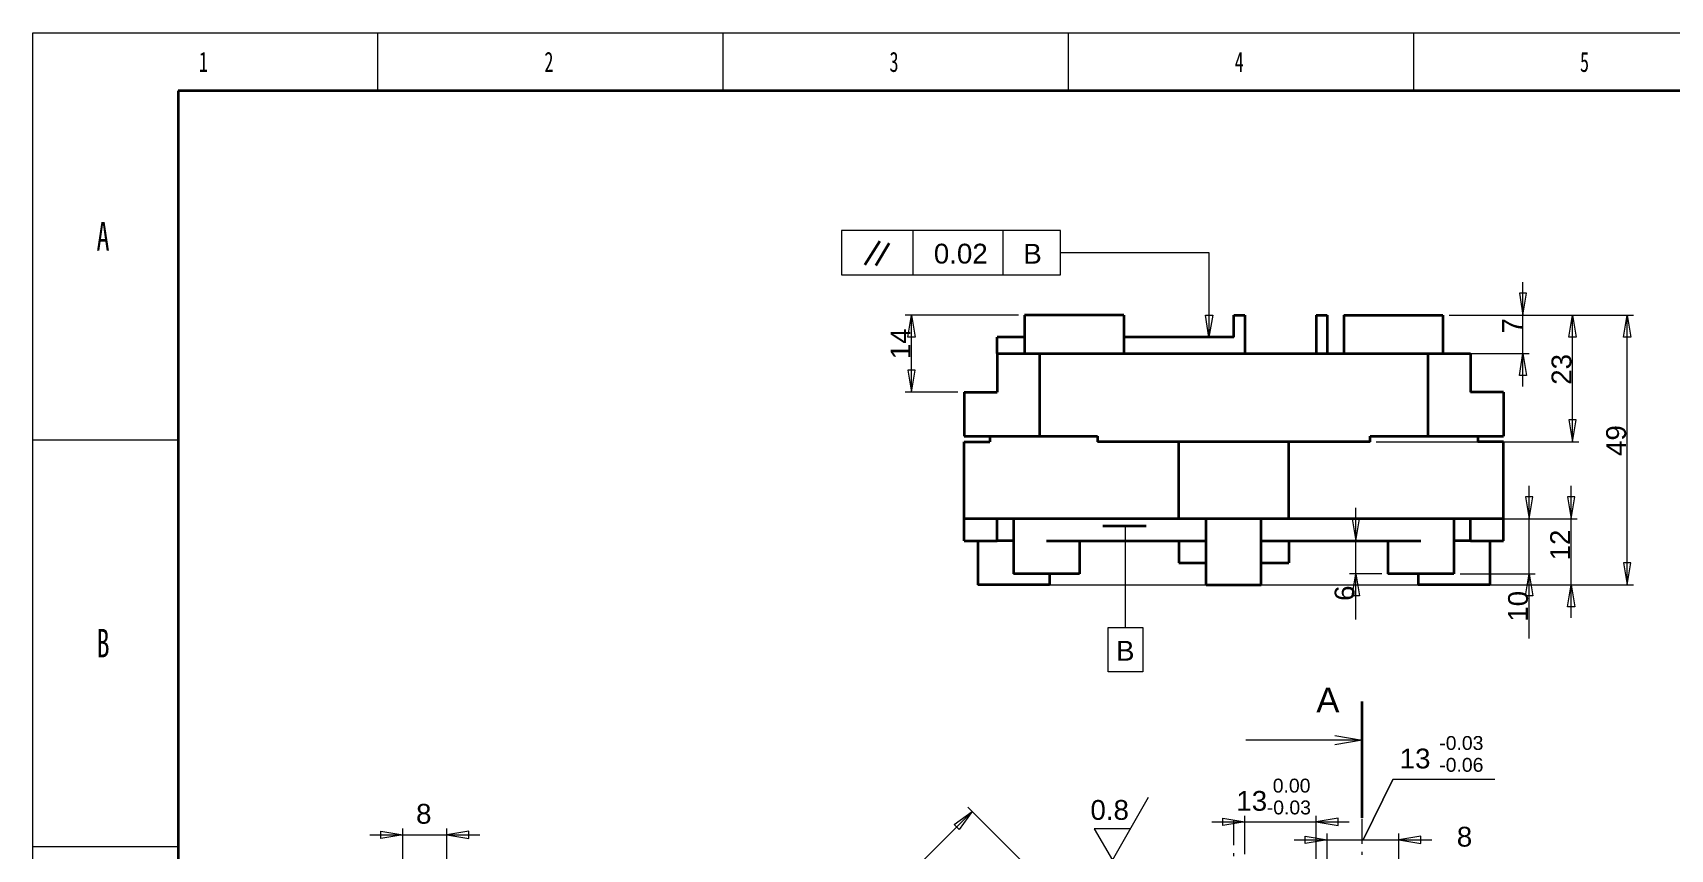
# Model space of a CAD drawing. Header units: millimetres. Extents: x 1769 to 2397, y -666 to -223.
# Drawn here: x 1769.5 to 2067, y -371 to -222.7 of the extents above; entities that cross this region are included whole.
import ezdxf

# ---------------------------------------------------------------- set-up
doc = ezdxf.new("R2010")
doc.units = ezdxf.units.MM
doc.linetypes.add('CENTER', pattern=[8, 4.5, -1.5, 0.5, -1.5])
doc.linetypes.add('SOLID', pattern=[0])
doc.layers.add('EB0', color=7, linetype='Continuous', lineweight=35)
doc.styles.add('Arial', font='arial.ttf', dxfattribs={"height": 0.2})
doc.styles.add('UserTxtStyle2', font='', dxfattribs={"width": 0.667})
doc.styles.get('UserTxtStyle2').set_extended_font_data('宋体')

msp = doc.modelspace()

# ---------------------------------------------------------------- linework, layer by layer
at = {"linetype": 'SOLID', "lineweight": 9}
for p, q in [((1916.43, -258.67), (1916.43, -266.67)), ((1956.17, -258.67), (1916.43, -258.67)), ((1929.4, -266.67), (1929.4, -258.67)), ((1945.81, -266.67), (1945.81, -258.67)), ((1956.17, -266.67), (1956.17, -258.67)), ((1956.17, -262.67), (1983.18, -262.67)), ((1983.18, -262.67), (1983.18, -278.01)), ((1916.43, -266.67), (1956.17, -266.67)), ((2040.9, -270.01), (2039.57, -270.01)), ((2039.57, -270.01), (2040.23, -274.01)), ((2040.23, -287.01), (2040.23, -268.01)), ((2040.23, -274.01), (2040.9, -270.01)), ((1948.56, -274.01), (1927.99, -274.01)), ((1928.44, -278.01), (1929.11, -274.01)), ((1929.11, -274.01), (1929.78, -278.01)), ((1929.11, -288.01), (1929.11, -274.01)), ((1982.52, -274.01), (1983.85, -274.01)), ((1983.18, -278.01), (1982.52, -274.01)), ((1983.85, -274.01), (1983.18, -278.01)), ((2026.8, -274.01), (2050.36, -274.01)), ((2026.8, -274.01), (2041.35, -274.01)), ((2026.8, -274.01), (2060.29, -274.01)), ((2048.58, -278.01), (2049.24, -274.01)), ((2049.24, -274.01), (2049.91, -278.01)), ((2049.24, -297.01), (2049.24, -274.01)), ((2058.51, -278.01), (2059.17, -274.01)), ((2059.17, -274.01), (2059.84, -278.01)), ((2059.17, -323.01), (2059.17, -274.01)), ((1929.78, -278.01), (1928.44, -278.01)), ((2049.91, -278.01), (2048.58, -278.01)), ((2059.84, -278.01), (2058.51, -278.01)), ((1997.68, -281.01), (1996.35, -281.01)), ((2024.08, -281.01), (2041.35, -281.01)), ((2039.57, -285.01), (2040.23, -281.01)), ((2040.23, -281.01), (2040.9, -285.01)), ((1929.78, -284.01), (1928.44, -284.01)), ((1928.44, -284.01), (1929.11, -288.01)), ((1929.11, -288.01), (1929.78, -284.01)), ((2040.9, -285.01), (2039.57, -285.01)), ((1937.56, -288.01), (1927.99, -288.01)), ((2049.91, -293.01), (2048.58, -293.01)), ((2048.58, -293.01), (2049.24, -297.01)), ((2049.24, -297.01), (2049.91, -293.01)), ((2013.58, -297.01), (2050.36, -297.01)), ((2041.35, -332.73), (2041.35, -305.01)), ((2048.97, -329.01), (2048.97, -305.01)), ((2009.84, -329.31), (2009.84, -309.01)), ((2042.02, -307.01), (2040.69, -307.01)), ((2040.69, -307.01), (2041.35, -311.01)), ((2041.35, -311.01), (2042.02, -307.01)), ((2049.64, -307.01), (2048.3, -307.01)), ((2048.3, -307.01), (2048.97, -311.01)), ((2048.97, -311.01), (2049.64, -307.01)), ((2010.5, -311.01), (2009.17, -311.01)), ((2009.17, -311.01), (2009.84, -315.01)), ((2009.84, -315.01), (2010.5, -311.01)), ((2028.8, -311.01), (2042.47, -311.01)), ((2037.8, -311.01), (2050.09, -311.01)), ((2014.56, -315.01), (2008.72, -315.01)), ((2014.56, -321.01), (2008.72, -321.01)), ((2009.17, -325.01), (2009.84, -321.01)), ((2009.84, -321.01), (2010.5, -325.01)), ((2028.8, -321.01), (2042.47, -321.01)), ((2040.69, -325.01), (2041.35, -321.01)), ((2041.35, -321.01), (2042.02, -325.01)), ((2059.84, -319.01), (2058.51, -319.01)), ((2058.51, -319.01), (2059.17, -323.01)), ((2059.17, -323.01), (2059.84, -319.01)), ((1948.8, -323.01), (2060.29, -323.01)), ((2035.3, -323.01), (2050.09, -323.01)), ((2048.3, -327.01), (2048.97, -323.01)), ((2048.97, -323.01), (2049.64, -327.01)), ((2010.5, -325.01), (2009.17, -325.01)), ((2042.02, -325.01), (2040.69, -325.01)), ((2049.64, -327.01), (2048.3, -327.01)), ((2016.61, -358.38), (2011.18, -369.33)), ((2035.1, -358.38), (2016.61, -358.38)), ((1965.62, -373.04), (1972.21, -361.61)), ((1904.8, -399.52), (1940.16, -364.16)), ((1936.86, -366.52), (1940.16, -364.16)), ((1940.16, -364.16), (1937.8, -367.46)), ((2008.24, -432.25), (1939.36, -363.37)), ((1985.68, -366.74), (1985.68, -365.41)), ((1985.68, -365.41), (1989.68, -366.07)), ((1989.68, -371.92), (1989.68, -364.95)), ((2002.68, -375.42), (2002.68, -364.95)), ((2006.68, -365.41), (2002.68, -366.07)), ((2006.68, -366.74), (2006.68, -365.41)), ((1830.72, -368.42), (1850.72, -368.42)), ((1832.72, -369.09), (1832.72, -367.76)), ((1832.72, -367.76), (1836.72, -368.42)), ((1836.72, -368.42), (1832.72, -369.09)), ((1836.72, -391.53), (1836.72, -367.3)), ((1844.72, -395.03), (1844.72, -367.3)), ((1848.72, -367.76), (1844.72, -368.42)), ((1844.72, -368.42), (1848.72, -369.09)), ((1848.72, -369.09), (1848.72, -367.76)), ((1937.8, -367.46), (1936.86, -366.52)), ((1962.32, -367.33), (1965.62, -373.04)), ((1968.91, -367.33), (1962.32, -367.33)), ((1983.68, -366.07), (2008.68, -366.07)), ((1989.68, -366.07), (1985.68, -366.74)), ((2000.68, -370), (2000.68, -368.66)), ((2000.68, -368.66), (2004.68, -369.33)), ((2002.68, -366.07), (2006.68, -366.74)), ((2004.68, -376.82), (2004.68, -368.21)), ((2017.68, -385.93), (2017.68, -368.21)), ((2021.68, -368.66), (2017.68, -369.33)), ((2021.68, -370), (2021.68, -368.66)), ((1998.68, -369.33), (2023.68, -369.33)), ((2004.68, -369.33), (2000.68, -370)), ((2017.68, -369.33), (2021.68, -370))]:
    msp.add_line(p, q, dxfattribs=at)
at = {"lineweight": 30}
for p, q in [((1920.66, -264.86), (1923.4, -260.56)), ((1922.64, -265.01), (1925.06, -260.94))]:
    msp.add_line(p, q, dxfattribs=at)
at = {"linetype": 'SOLID', "lineweight": 35}
for p, q in [((1949.68, -274.01, 48), (1949.68, -281.01, 48)), ((1967.68, -274.01, 48), (1949.68, -274.01, 48)), ((1967.68, -274.01, 48), (1967.68, -277.01, 48)), ((1987.68, -278.01, -38.04), (1987.68, -274.01, -38.04)), ((1989.68, -274.01, -37.79), (1989.68, -281.01, -37.79)), ((2002.68, -274.01, -26.36), (2002.68, -281.01, 50.81)), ((2002.68, -274.01, -26.36), (2004.68, -274.01, -24.36)), ((2004.68, -274.01, -24.36), (2004.68, -281.01, -24.36)), ((2007.68, -274.01, 48), (2025.68, -274.01, 48)), ((2007.68, -274.01, 48), (2007.68, -277.01, 48)), ((2025.68, -274.01, 48), (2025.68, -281.01, 48)), ((1949.68, -278.01, -20), (1944.68, -278.01, -20)), ((1944.68, -281.01, -20), (1944.68, -278.01, -20)), ((1967.68, -277.01, 48), (1967.68, -281.01, 48)), ((1982.02, -278.01, -35.7), (1967.68, -278.01, 48)), ((2007.68, -277.01, 48), (2007.68, -281.01, 48)), ((1944.68, -281.01, 65), (1952.4, -281.01, 65)), ((1944.68, -281.01, 65), (1944.68, -288.01, 65)), ((1952.4, -281.01, 65), (1974.61, -281.01, 49.45)), ((1952.4, -281.01, 65), (1952.4, -296.01, 65)), ((1979.2, -281.01, 48), (1996.15, -281.01, 48)), ((2000.74, -281.01, 49.45), (2022.96, -281.01, 65)), ((2022.96, -281.01, 65), (2022.96, -296.01, 65)), ((2022.96, -281.01, 65), (2030.68, -281.01, 65)), ((2030.68, -281.01, 65), (2030.68, -288.01, 65)), ((1938.68, -288.01, 65), (1938.68, -296.01, 65)), ((1938.68, -288.01, 65), (1944.68, -288.01, 65)), ((2036.68, -288.01, 65), (2030.68, -288.01, 65)), ((2036.68, -288.01, 65), (2036.68, -296.01, 65)), ((1938.68, -296.01, 65), (1952.4, -296.01, 65)), ((1938.68, -305.01, 40.69), (1938.68, -297.01, 40.69)), ((1938.68, -297.01, 40.69), (1943.35, -297.01, 43.97)), ((1943.35, -296.01, 43.97), (1943.35, -297.01, 43.97)), ((1952.4, -296.01, 65), (1962.9, -296.01, 57.65)), ((1962.9, -296.01, 57.65), (1962.9, -297.01, 57.65)), ((1977.68, -297.01, 68), (1962.9, -297.01, 57.65)), ((1997.68, -297.01, 68), (1977.68, -297.01, 68)), ((1977.68, -311.01, 68), (1977.68, -297.01, 68)), ((1997.68, -311.01, 68), (1997.68, -297.01, 68)), ((2012.46, -297.01, 57.65), (1997.68, -297.01, 68)), ((2012.46, -297.01, 57.65), (2012.46, -296.01, 57.65)), ((2012.46, -296.01, 57.65), (2022.96, -296.01, 65)), ((2022.96, -296.01, 65), (2036.68, -296.01, 65)), ((2032, -296.01, 43.97), (2032, -297.01, 43.97)), ((2036.68, -297.01, 40.69), (2032, -297.01, 43.97)), ((2036.68, -305.01, 40.69), (2036.68, -297.01, 40.69)), ((1938.68, -311.01, 40.69), (1938.68, -305.01, 40.69)), ((2036.68, -311.01, 40.69), (2036.68, -305.01, 40.69)), ((1938.68, -315.01, -59.31), (1938.68, -311.01, -59.31)), ((1977.68, -311.01, 68), (1938.68, -311.01, 40.69)), ((1944.68, -315.01, -51.55), (1944.68, -311.01, -51.55)), ((1944.68, -315.01, -38.46), (1944.68, -311.01, -38.46)), ((1947.68, -311.01, 35), (1947.68, -321.01, 35)), ((1997.68, -311.01, 68), (1977.68, -311.01, 68)), ((1982.68, -323.01, 58), (1982.68, -311.01, 58)), ((1992.68, -323.01, 58), (1992.68, -311.01, 58)), ((2036.68, -311.01, 40.69), (1997.68, -311.01, 68)), ((2027.68, -311.01, 35), (2027.68, -321.01, 35)), ((2030.68, -315.01, -24), (2030.68, -311.01, -24)), ((2030.68, -315.01, -51.55), (2030.68, -311.01, -51.55)), ((2036.68, -315.01, -59.31), (2036.68, -311.01, -59.31)), ((1941.18, -315.01, -68), (1941.18, -323.01, -68)), ((1947.68, -315.01, -36.36), (1944.68, -315.01, -38.46)), ((1944.68, -315.01, -51.55), (1944.68, -315.01, -38.46)), ((1953.68, -315.01, 41), (1976.68, -315.01, 41)), ((1959.68, -315.01, 35), (1959.68, -321.01, 35)), ((1977.68, -315.01, 14), (1977.68, -319.01, 14)), ((1997.68, -315.01, 14), (1997.68, -319.01, 14)), ((1998.68, -315.01, 41), (2021.68, -315.01, 41)), ((2015.68, -315.01, 35), (2015.68, -321.01, 35)), ((2030.68, -315.01, -24), (2027.68, -315.01, -24)), ((2030.68, -315.01, -24), (2030.68, -315.01, -51.55)), ((2034.18, -315.01, -68), (2034.18, -323.01, -68)), ((1954.18, -321.01, -68), (1954.18, -323.01, -68)), ((1977.68, -319.01, 14), (1982.68, -319.01, 14)), ((1992.68, -319.01, 14), (1997.68, -319.01, 14)), ((2021.18, -321.01, -68), (2021.18, -323.01, -68))]:
    msp.add_line(p, q, dxfattribs=at)
at = {"lineweight": 35}
for p, q in [((1963.91, -312.31), (1971.76, -312.31)), ((2011.02, -365.31), (2011.02, -344.18))]:
    msp.add_line(p, q, dxfattribs=at)
at = {"lineweight": 9}
for p, q in [((1968.02, -330.79), (1968.02, -312.31)), ((1964.86, -338.79), (1964.86, -330.79)), ((1964.86, -330.79), (1971.18, -330.79)), ((1971.18, -330.79), (1971.18, -338.79)), ((1971.18, -338.79), (1964.86, -338.79)), ((2006.02, -350.39), (2011.02, -351.22)), ((2011.02, -351.22), (1989.88, -351.22)), ((2011.02, -351.22), (2006.02, -352.06)), ((2011.18, -369.33), (2016.61, -358.38))]:
    msp.add_line(p, q, dxfattribs=at)
at = {"linetype": 'CENTER', "lineweight": 9}
for p, q in [((1987.68, -522.27), (1987.68, -365.26)), ((2011.02, -442.04), (2011.02, -365.31))]:
    msp.add_line(p, q, dxfattribs=at)
at = {"linetype": 'SOLID', "lineweight": 35, "extrusion": (0, -1, 0)}
for centre, radius, start, end in [((1987.68, -30.04, 274.01), 8, 270, 284.4775), ((1979.2, 56, 281.01), 8, 235, 270), ((1996.15, 56, 281.01), 8, 270, 305), ((1936.68, -51.56, 315.01), 8, 284.4775, 359.917), ((1953.68, 35, 315.01), 6, 89.9658, 90), ((1976.68, 47, 315.01), 6, 270, 0), ((1998.68, 47, 315.01), 6, 180, 270), ((2038.68, -51.56, 315.01), 8, 180.083, 255.5225), ((1953.68, 35, 321.01), 6, 90, 180), ((1953.68, 35, 321.01), 6, 0, 90), ((2021.68, 35, 321.01), 6, 90, 180), ((2021.68, 35, 321.01), 6, 0, 90), ((1947.68, -68, 323.01), 6.5, 90, 180), ((1947.68, -68, 323.01), 6.5, 0, 90), ((2027.68, -68, 323.01), 6.5, 90, 180), ((2027.68, -68, 323.01), 6.5, 0, 90)]:
    msp.add_arc(centre, radius, start, end, dxfattribs=at)
at = {"linetype": 'SOLID', "lineweight": 35, "extrusion": (0, 1, 0)}
for centre, radius, start, end in [((-1987.68, -30.04, -278.01), 8, 270, 315), ((-1987.68, 58, -323.01), 5, 0, 180)]:
    msp.add_arc(centre, radius, start, end, dxfattribs=at)
at = {"linetype": 'SOLID', "lineweight": 9}
for points in [[(2039.57, -270.01), (2040.23, -274.01), (2040.9, -270.01), (2039.57, -270.01)], [(1928.44, -278.01), (1929.11, -274.01), (1929.78, -278.01), (1928.44, -278.01)], [(1983.85, -274.01), (1983.18, -278.01), (1982.52, -274.01), (1983.85, -274.01)], [(2048.58, -278.01), (2049.24, -274.01), (2049.91, -278.01), (2048.58, -278.01)], [(2058.51, -278.01), (2059.17, -274.01), (2059.84, -278.01), (2058.51, -278.01)], [(2039.57, -285.01), (2040.23, -281.01), (2040.9, -285.01), (2039.57, -285.01)], [(1928.44, -284.01), (1929.11, -288.01), (1929.78, -284.01), (1928.44, -284.01)], [(2048.58, -293.01), (2049.24, -297.01), (2049.91, -293.01), (2048.58, -293.01)], [(2040.69, -307.01), (2041.35, -311.01), (2042.02, -307.01), (2040.69, -307.01)], [(2048.3, -307.01), (2048.97, -311.01), (2049.64, -307.01), (2048.3, -307.01)], [(2009.17, -311.01), (2009.84, -315.01), (2010.5, -311.01), (2009.17, -311.01)], [(2009.17, -325.01), (2009.84, -321.01), (2010.5, -325.01), (2009.17, -325.01)], [(2040.69, -325.01), (2041.35, -321.01), (2042.02, -325.01), (2040.69, -325.01)], [(2058.51, -319.01), (2059.17, -323.01), (2059.84, -319.01), (2058.51, -319.01)], [(2048.3, -327.01), (2048.97, -323.01), (2049.64, -327.01), (2048.3, -327.01)], [(1936.86, -366.52), (1940.16, -364.16), (1937.8, -367.46), (1936.86, -366.52)], [(1985.68, -365.41), (1989.68, -366.07), (1985.68, -366.74), (1985.68, -365.41)], [(2006.68, -365.41), (2002.68, -366.07), (2006.68, -366.74), (2006.68, -365.41)], [(1832.72, -367.76), (1836.72, -368.42), (1832.72, -369.09), (1832.72, -367.76)], [(1848.72, -367.76), (1844.72, -368.42), (1848.72, -369.09), (1848.72, -367.76)], [(2000.68, -368.66), (2004.68, -369.33), (2000.68, -370), (2000.68, -368.66)], [(2021.68, -368.66), (2017.68, -369.33), (2021.68, -370), (2021.68, -368.66)]]:
    msp.add_solid(points, dxfattribs=at)
at = {"layer": 'EB0', "color": 0, "linetype": 'Continuous', "lineweight": 18}
for p, q in [((1769.46, -666.25), (1769.46, -222.73)), ((1769.46, -222.73), (2396.72, -222.73)), ((1832.19, -233.29), (1832.19, -222.73)), ((1894.91, -233.29), (1894.91, -222.73)), ((1957.64, -233.29), (1957.64, -222.73)), ((2020.37, -233.29), (2020.37, -222.73)), ((1769.46, -296.65), (1795.86, -296.65)), ((1769.46, -370.57), (1795.86, -370.57))]:
    msp.add_line(p, q, dxfattribs=at)
at = {"layer": 'EB0', "color": 0, "linetype": 'Continuous', "lineweight": 35}
for p, q in [((1795.86, -233.29), (1795.86, -655.69)), ((2386.16, -233.29), (1795.86, -233.29))]:
    msp.add_line(p, q, dxfattribs=at)

# ---------------------------------------------------------------- texts
at = {"color": 0, "style": 'UserTxtStyle2', "width": 0.667}
for s, height, p in [('1', 3.66, (1799.64, -229.84)), ('2', 3.66, (1862.41, -229.84)), ('3', 3.66, (1925.12, -229.84)), ('4', 3.66, (1987.84, -229.84)), ('5', 3.66, (2050.58, -229.84)), ('A', 5.19, (1781.05, -262.28)), ('B', 5.19, (1781.07, -336.2))]:
    msp.add_text(s, height=height, dxfattribs=at).set_placement(p)
at = {"style": 'Arial'}
for s, height, p in [('0.02', 3.6, (1933.19, -264.65)), ('B', 3.6, (1949.44, -264.67)), ('B', 3.6, (1966.29, -336.79)), ('A', 4.5, (2002.69, -346.17)), ('-0.03', 2.52, (2025.02, -353)), ('13', 3.6, (2017.83, -356.36)), ('-0.06', 2.52, (2025.02, -356.97)), (' 0.00', 2.52, (1993.79, -360.74)), ('8', 3.6, (1839.11, -366.4)), ('0.8', 3.6, (1961.64, -365.7)), ('13', 3.6, (1988.15, -364.05)), ('-0.03', 2.52, (1993.68, -364.71)), ('8', 3.6, (2028.21, -370.56))]:
    msp.add_text(s, height=height, dxfattribs=at).set_placement(p)
for s, p in [('14', (1928.92, -282.02)), ('7', (2040.03, -277.36)), ('23', (2049.02, -286.68)), ('49', (2058.95, -299.6)), ('12', (2048.78, -318.58)), ('6', (2009.61, -325.93)), ('10', (2041.13, -329.71))]:
    msp.add_text(s, height=3.6, rotation=90, dxfattribs=at).set_placement(p)

doc.saveas('drawing.dxf')
